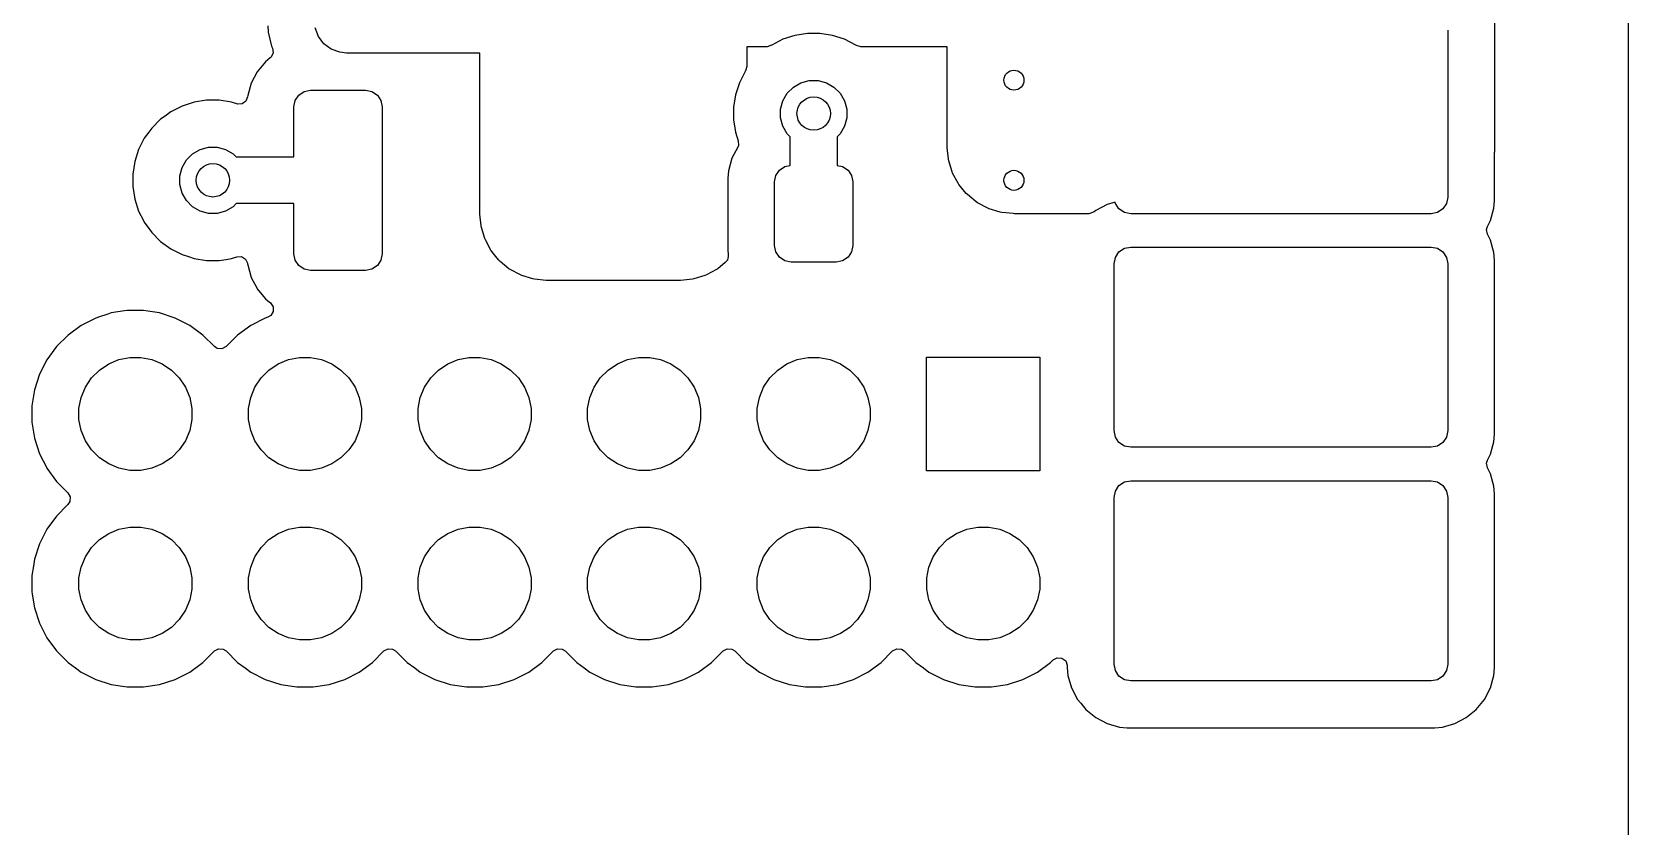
# Model space of a CAD drawing. Extents: x 4.78 to 6.52, y -4.3 to -1.89.
# Drawn here: x 5.425 to 6.366, y -3.097 to -2.629 of the extents above; entities that cross this region are included whole.
import ezdxf

# ---------------------------------------------------------------- set-up
doc = ezdxf.new("R2010")
doc.units = 0
doc.header["$MEASUREMENT"] = 0
doc.layers.add('BLACK', color=7, linetype='CONTINUOUS')

msp = doc.modelspace()

# ---------------------------------------------------------------- linework, layer by layer
at = {"layer": 'BLACK', "linetype": 'CONTINUOUS'}
for p, q in [((6.36612, -2.03942), (6.36612, -3.28553)), ((6.28762, -2.69661), (6.28762, -2.53961)), ((5.5639, -2.6255), (5.56415, -2.62908)), ((5.56415, -2.62908), (5.56415, -2.62908)), ((5.56415, -2.62908), (5.56611, -2.63745)), ((5.59378, -2.63166), (5.59191, -2.62664)), ((5.59699, -2.63595), (5.59378, -2.63166)), ((5.86768, -2.63336), (5.86106, -2.63674)), ((5.87476, -2.63107), (5.86768, -2.63336)), ((5.88211, -2.6299), (5.87476, -2.63107)), ((5.88955, -2.6299), (5.88211, -2.6299)), ((5.88211, -2.6299), (5.88211, -2.6299)), ((5.89689, -2.63107), (5.88955, -2.6299)), ((5.88955, -2.6299), (5.88955, -2.6299)), ((5.90397, -2.63336), (5.89689, -2.63107)), ((5.9106, -2.63674), (5.90397, -2.63336)), ((6.25984, -2.62795), (6.25984, -2.72638)), ((5.56525, -2.64437), (5.56248, -2.64663)), ((5.56581, -2.64383), (5.56525, -2.64437)), ((5.56699, -2.64134), (5.56581, -2.64383)), ((5.56611, -2.63745), (5.56611, -2.63745)), ((5.56611, -2.63745), (5.56663, -2.63862)), ((5.56663, -2.63862), (5.56699, -2.64134)), ((5.60127, -2.63916), (5.59699, -2.63595)), ((5.60629, -2.64103), (5.60127, -2.63916)), ((5.61029, -2.64146), (5.60629, -2.64103)), ((5.68898, -2.64146), (5.61029, -2.64146)), ((5.68898, -2.73598), (5.68898, -2.64146)), ((5.85802, -2.6378), (5.84646, -2.6378)), ((5.84646, -2.6378), (5.84646, -2.64936)), ((5.8583, -2.63779), (5.85802, -2.6378)), ((5.86089, -2.63686), (5.8583, -2.63779)), ((5.86106, -2.63674), (5.86089, -2.63686)), ((5.91077, -2.63686), (5.9106, -2.63674)), ((5.911, -2.63702), (5.91077, -2.63686)), ((5.91363, -2.6378), (5.911, -2.63702)), ((5.9252, -2.6378), (5.91363, -2.6378)), ((5.96457, -2.6378), (5.9252, -2.6378)), ((5.96457, -2.69661), (5.96457, -2.6378)), ((5.55767, -2.65253), (5.55414, -2.65928)), ((5.56248, -2.64663), (5.55767, -2.65253)), ((5.8454, -2.65239), (5.84203, -2.65902)), ((5.84552, -2.65223), (5.8454, -2.65239)), ((5.84568, -2.652), (5.84552, -2.65223)), ((5.84646, -2.64936), (5.84568, -2.652)), ((5.55414, -2.65928), (5.55205, -2.66659)), ((5.58531, -2.66414), (5.58907, -2.66339)), ((5.58907, -2.66339), (5.62156, -2.66339)), ((5.62156, -2.66339), (5.62532, -2.66414)), ((5.84203, -2.65902), (5.83973, -2.6661)), ((5.87021, -2.66518), (5.87384, -2.66155)), ((5.87384, -2.66155), (5.87829, -2.65898)), ((5.87829, -2.65898), (5.88326, -2.65765)), ((5.88326, -2.65765), (5.8884, -2.65765)), ((5.8884, -2.65765), (5.89336, -2.65898)), ((5.89336, -2.65898), (5.89781, -2.66155)), ((5.89781, -2.66155), (5.90144, -2.66518)), ((5.51335, -2.67273), (5.50672, -2.67611)), ((5.52043, -2.67044), (5.51335, -2.67273)), ((5.52778, -2.66927), (5.52043, -2.67044)), ((5.53522, -2.66927), (5.52778, -2.66927)), ((5.52778, -2.66927), (5.52778, -2.66927)), ((5.54256, -2.67044), (5.53522, -2.66927)), ((5.53522, -2.66927), (5.53522, -2.66927)), ((5.54562, -2.67143), (5.54256, -2.67044)), ((5.54601, -2.67154), (5.54562, -2.67143)), ((5.54876, -2.67139), (5.54601, -2.67154)), ((5.55099, -2.66978), (5.54876, -2.67139)), ((5.55199, -2.66722), (5.55099, -2.66978)), ((5.55205, -2.66659), (5.55199, -2.66722)), ((5.57923, -2.67323), (5.57998, -2.66946)), ((5.57923, -2.70276), (5.57923, -2.67323)), ((5.57998, -2.66946), (5.58212, -2.66627)), ((5.58212, -2.66627), (5.58531, -2.66414)), ((5.62532, -2.66414), (5.62851, -2.66627)), ((5.62851, -2.66627), (5.63065, -2.66946)), ((5.63065, -2.66946), (5.6314, -2.67323)), ((5.6314, -2.67323), (5.6314, -2.75984)), ((5.83973, -2.6661), (5.83856, -2.67345)), ((5.86631, -2.6746), (5.86764, -2.66963)), ((5.86764, -2.66963), (5.87021, -2.66518)), ((5.90144, -2.66518), (5.90401, -2.66963)), ((5.90401, -2.66963), (5.90534, -2.6746)), ((5.50071, -2.68048), (5.49545, -2.68575)), ((5.50329, -2.67861), (5.50071, -2.68048)), ((5.50071, -2.68048), (5.50071, -2.68048)), ((5.50071, -2.68048), (5.50071, -2.68048)), ((5.50672, -2.67611), (5.50329, -2.67861)), ((5.83856, -2.67345), (5.83856, -2.68089)), ((5.83856, -2.68089), (5.83973, -2.68823)), ((5.86631, -2.67973), (5.86631, -2.6746)), ((5.86764, -2.6847), (5.86631, -2.67973)), ((5.90534, -2.67973), (5.90401, -2.6847)), ((5.90534, -2.6746), (5.90534, -2.67973)), ((5.49107, -2.69176), (5.4877, -2.69839)), ((5.49364, -2.68823), (5.49107, -2.69176)), ((5.49545, -2.68575), (5.49364, -2.68823)), ((5.49545, -2.68575), (5.49545, -2.68575)), ((5.49545, -2.68575), (5.49545, -2.68575)), ((5.83973, -2.68823), (5.84135, -2.69324)), ((5.87021, -2.68915), (5.86764, -2.6847)), ((5.87205, -2.69099), (5.87021, -2.68915)), ((5.87205, -2.70778), (5.87205, -2.69099)), ((5.90144, -2.68915), (5.89961, -2.69099)), ((5.89961, -2.69099), (5.89961, -2.70778)), ((5.90401, -2.6847), (5.90144, -2.68915)), ((5.4877, -2.69839), (5.4854, -2.70547)), ((5.51588, -2.70455), (5.51951, -2.70092)), ((5.51951, -2.70092), (5.52396, -2.69835)), ((5.52396, -2.69835), (5.52893, -2.69702)), ((5.52893, -2.69702), (5.53407, -2.69702)), ((5.53407, -2.69702), (5.53903, -2.69835)), ((5.53903, -2.69835), (5.54348, -2.70092)), ((5.54348, -2.70092), (5.54532, -2.70276)), ((5.84104, -2.697), (5.83761, -2.70357)), ((5.84143, -2.69599), (5.84104, -2.697)), ((5.84135, -2.69324), (5.84143, -2.69599)), ((5.96459, -2.69709), (5.96457, -2.69661)), ((5.96528, -2.70405), (5.96459, -2.69709)), ((6.28742, -2.70045), (6.28744, -2.69998)), ((6.28742, -2.72855), (6.28742, -2.70045)), ((6.28744, -2.69998), (6.28746, -2.69981)), ((6.28746, -2.69981), (6.28756, -2.69845)), ((6.28756, -2.69845), (6.28758, -2.69797)), ((6.28758, -2.69797), (6.28762, -2.69661)), ((5.4854, -2.70547), (5.48423, -2.71282)), ((5.51198, -2.71397), (5.51331, -2.709)), ((5.51331, -2.709), (5.51588, -2.70455)), ((5.54532, -2.70276), (5.57923, -2.70276)), ((5.83552, -2.71088), (5.83512, -2.71535)), ((5.83761, -2.70357), (5.83552, -2.71088)), ((5.86345, -2.71375), (5.86558, -2.71056)), ((5.86558, -2.71056), (5.86877, -2.70843)), ((5.86877, -2.70843), (5.87205, -2.70778)), ((5.89961, -2.70778), (5.90288, -2.70843)), ((5.90288, -2.70843), (5.90607, -2.71056)), ((5.90607, -2.71056), (5.90821, -2.71375)), ((5.96546, -2.70499), (5.96528, -2.70405)), ((5.96742, -2.71146), (5.96546, -2.70499)), ((5.48423, -2.71282), (5.48423, -2.72026)), ((5.48423, -2.72026), (5.4854, -2.7276)), ((5.51198, -2.7191), (5.51198, -2.71397)), ((5.51331, -2.72407), (5.51198, -2.7191)), ((5.83512, -2.71535), (5.83512, -2.75709)), ((5.8627, -2.71752), (5.86345, -2.71375)), ((5.8627, -2.75492), (5.8627, -2.71752)), ((5.90821, -2.71375), (5.90896, -2.71752)), ((5.90896, -2.71752), (5.90896, -2.75492)), ((5.96779, -2.71234), (5.96742, -2.71146)), ((5.97098, -2.7183), (5.96779, -2.71234)), ((5.97151, -2.71909), (5.97098, -2.7183)), ((5.97579, -2.72432), (5.97151, -2.71909)), ((5.4854, -2.7276), (5.4877, -2.73468)), ((5.51588, -2.72852), (5.51331, -2.72407)), ((5.51951, -2.73215), (5.51588, -2.72852)), ((5.97647, -2.72499), (5.97579, -2.72432)), ((5.98169, -2.72928), (5.97647, -2.72499)), ((5.98249, -2.72981), (5.98169, -2.72928)), ((5.98845, -2.733), (5.98249, -2.72981)), ((6.06361, -2.72947), (6.05888, -2.73082)), ((6.06374, -2.73014), (6.06361, -2.72947)), ((6.25984, -2.72638), (6.25909, -2.73014)), ((6.28702, -2.73301), (6.28742, -2.72855)), ((5.4877, -2.73468), (5.49058, -2.74033)), ((5.52396, -2.73472), (5.51951, -2.73215)), ((5.52893, -2.73605), (5.52396, -2.73472)), ((5.53407, -2.73605), (5.52893, -2.73605)), ((5.53903, -2.73472), (5.53407, -2.73605)), ((5.54348, -2.73215), (5.53903, -2.73472)), ((5.54532, -2.73031), (5.54348, -2.73215)), ((5.57923, -2.73031), (5.54532, -2.73031)), ((5.57923, -2.75984), (5.57923, -2.73031)), ((5.689, -2.73646), (5.68898, -2.73598)), ((5.68969, -2.74342), (5.689, -2.73646)), ((5.98933, -2.73336), (5.98845, -2.733)), ((5.9958, -2.73532), (5.98933, -2.73336)), ((5.99673, -2.73551), (5.9958, -2.73532)), ((6.0037, -2.7362), (5.99673, -2.73551)), ((6.00418, -2.73622), (6.0037, -2.7362)), ((6.04809, -2.73622), (6.00418, -2.73622)), ((6.04864, -2.73619), (6.04809, -2.73622)), ((6.05118, -2.73512), (6.04864, -2.73619)), ((6.05214, -2.73434), (6.05118, -2.73512)), ((6.05888, -2.73082), (6.05214, -2.73434)), ((6.06587, -2.73334), (6.06374, -2.73014)), ((6.06907, -2.73547), (6.06587, -2.73334)), ((6.07283, -2.73622), (6.06907, -2.73547)), ((6.25, -2.73622), (6.07283, -2.73622)), ((6.25377, -2.73547), (6.25, -2.73622)), ((6.25696, -2.73334), (6.25377, -2.73547)), ((6.25909, -2.73014), (6.25696, -2.73334)), ((6.28493, -2.74033), (6.28702, -2.73301)), ((5.49058, -2.74033), (5.49107, -2.74131)), ((5.49107, -2.74131), (5.49545, -2.74733)), ((5.49545, -2.74733), (5.50071, -2.75259)), ((5.68987, -2.74436), (5.68969, -2.74342)), ((5.69183, -2.75083), (5.68987, -2.74436)), ((6.28258, -2.74563), (6.28312, -2.7438)), ((6.28312, -2.74832), (6.28258, -2.74563)), ((6.28312, -2.7438), (6.28493, -2.74033)), ((6.28493, -2.7518), (6.28312, -2.74832)), ((5.50071, -2.75259), (5.50672, -2.75696)), ((5.50672, -2.75696), (5.50986, -2.75855)), ((5.6922, -2.75171), (5.69183, -2.75083)), ((5.69538, -2.75767), (5.6922, -2.75171)), ((5.69592, -2.75846), (5.69538, -2.75767)), ((5.83512, -2.75709), (5.83545, -2.76087)), ((5.86345, -2.75869), (5.8627, -2.75492)), ((5.90896, -2.75492), (5.90821, -2.75869)), ((6.06587, -2.75879), (6.06907, -2.75665)), ((6.06907, -2.75665), (6.07283, -2.75591)), ((6.07283, -2.75591), (6.25, -2.75591)), ((6.25, -2.75591), (6.25377, -2.75665)), ((6.25377, -2.75665), (6.25696, -2.75879)), ((6.28702, -2.75911), (6.28493, -2.7518)), ((5.50986, -2.75855), (5.51335, -2.76034)), ((5.51335, -2.76034), (5.51335, -2.76034)), ((5.51335, -2.76034), (5.51335, -2.76034)), ((5.51335, -2.76034), (5.51711, -2.76156)), ((5.51711, -2.76156), (5.52043, -2.76264)), ((5.52043, -2.76264), (5.52778, -2.7638)), ((5.52778, -2.7638), (5.52778, -2.7638)), ((5.52778, -2.7638), (5.53522, -2.7638)), ((5.53522, -2.7638), (5.5393, -2.76315)), ((5.5393, -2.76315), (5.54256, -2.76264)), ((5.54256, -2.76264), (5.54562, -2.76164)), ((5.54256, -2.76264), (5.54256, -2.76264)), ((5.54256, -2.76264), (5.54256, -2.76264)), ((5.54562, -2.76164), (5.54837, -2.76156)), ((5.54837, -2.76156), (5.55073, -2.76298)), ((5.55073, -2.76298), (5.55194, -2.76545)), ((5.55194, -2.76545), (5.55199, -2.76585)), ((5.55199, -2.76585), (5.55205, -2.76648)), ((5.55205, -2.76648), (5.55414, -2.7738)), ((5.57998, -2.76361), (5.57923, -2.75984)), ((5.58212, -2.7668), (5.57998, -2.76361)), ((5.58531, -2.76894), (5.58212, -2.7668)), ((5.62851, -2.7668), (5.62532, -2.76894)), ((5.63065, -2.76361), (5.62851, -2.7668)), ((5.6314, -2.75984), (5.63065, -2.76361)), ((5.69835, -2.76143), (5.69592, -2.75846)), ((5.7002, -2.76369), (5.69835, -2.76143)), ((5.70088, -2.76436), (5.7002, -2.76369)), ((5.7061, -2.76865), (5.70088, -2.76436)), ((5.83369, -2.76507), (5.82933, -2.76865)), ((5.83463, -2.76405), (5.83369, -2.76507)), ((5.83469, -2.76384), (5.83463, -2.76405)), ((5.83492, -2.76357), (5.83469, -2.76384)), ((5.83513, -2.76248), (5.83492, -2.76357)), ((5.83547, -2.76143), (5.83513, -2.76248)), ((5.83545, -2.76087), (5.8354, -2.76115)), ((5.8354, -2.76115), (5.83547, -2.76143)), ((5.86558, -2.76188), (5.86345, -2.75869)), ((5.86877, -2.76401), (5.86558, -2.76188)), ((5.87254, -2.76476), (5.86877, -2.76401)), ((5.89911, -2.76476), (5.87254, -2.76476)), ((5.90288, -2.76401), (5.89911, -2.76476)), ((5.90607, -2.76188), (5.90288, -2.76401)), ((5.90821, -2.75869), (5.90607, -2.76188)), ((6.06299, -2.76575), (6.06374, -2.76198)), ((6.06299, -2.86417), (6.06299, -2.76575)), ((6.06374, -2.76198), (6.06587, -2.75879)), ((6.25696, -2.75879), (6.25909, -2.76198)), ((6.25909, -2.76198), (6.25984, -2.76575)), ((6.25984, -2.76575), (6.25984, -2.86417)), ((6.28742, -2.76358), (6.28702, -2.75911)), ((6.28742, -2.86634), (6.28742, -2.76358)), ((5.55414, -2.7738), (5.55737, -2.77996)), ((5.58907, -2.76969), (5.58531, -2.76894)), ((5.62156, -2.76969), (5.58907, -2.76969)), ((5.62532, -2.76894), (5.62156, -2.76969)), ((5.7069, -2.76918), (5.7061, -2.76865)), ((5.71286, -2.77237), (5.7069, -2.76918)), ((5.71374, -2.77273), (5.71286, -2.77237)), ((5.72021, -2.77469), (5.71374, -2.77273)), ((5.72114, -2.77488), (5.72021, -2.77469)), ((5.72811, -2.77557), (5.72114, -2.77488)), ((5.72859, -2.77559), (5.72811, -2.77557)), ((5.80685, -2.77559), (5.72859, -2.77559)), ((5.80733, -2.77557), (5.80685, -2.77559)), ((5.81429, -2.77488), (5.80733, -2.77557)), ((5.81523, -2.77469), (5.81429, -2.77488)), ((5.82169, -2.77273), (5.81523, -2.77469)), ((5.82258, -2.77237), (5.82169, -2.77273)), ((5.82854, -2.76918), (5.82258, -2.77237)), ((5.82933, -2.76865), (5.82854, -2.76918)), ((5.55737, -2.77996), (5.55767, -2.78054)), ((5.55767, -2.78054), (5.55937, -2.78263)), ((5.55937, -2.78263), (5.56248, -2.78644)), ((5.46964, -2.79541), (5.46407, -2.79722)), ((5.47153, -2.79479), (5.46964, -2.79541)), ((5.47943, -2.79354), (5.47153, -2.79479)), ((5.48102, -2.79329), (5.47943, -2.79354)), ((5.49063, -2.79329), (5.48102, -2.79329)), ((5.49309, -2.79368), (5.49063, -2.79329)), ((5.50012, -2.79479), (5.49309, -2.79368)), ((5.50926, -2.79776), (5.50012, -2.79479)), ((5.50012, -2.79479), (5.50012, -2.79479)), ((5.50012, -2.79479), (5.50012, -2.79479)), ((5.56248, -2.78644), (5.564, -2.78768)), ((5.564, -2.78768), (5.56544, -2.78886)), ((5.56544, -2.78886), (5.567, -2.79112)), ((5.56708, -2.79387), (5.56566, -2.79623)), ((5.567, -2.79112), (5.56708, -2.79387)), ((5.45383, -2.80212), (5.44606, -2.80777)), ((5.46239, -2.79776), (5.45383, -2.80212)), ((5.46407, -2.79722), (5.46239, -2.79776)), ((5.51782, -2.80212), (5.50926, -2.79776)), ((5.52559, -2.80777), (5.51782, -2.80212)), ((5.51782, -2.80212), (5.51782, -2.80212)), ((5.51782, -2.80212), (5.51782, -2.80212)), ((5.55383, -2.80212), (5.54606, -2.80777)), ((5.56239, -2.79776), (5.55383, -2.80212)), ((5.56386, -2.79728), (5.56239, -2.79776)), ((5.56566, -2.79623), (5.56386, -2.79728)), ((5.43927, -2.81456), (5.43362, -2.82234)), ((5.44606, -2.80777), (5.43927, -2.81456)), ((5.43927, -2.81456), (5.43927, -2.81456)), ((5.44606, -2.80777), (5.44606, -2.80777)), ((5.53237, -2.81455), (5.52559, -2.80777)), ((5.52559, -2.80777), (5.52559, -2.80777)), ((5.53412, -2.81567), (5.53237, -2.81455)), ((5.53928, -2.81455), (5.53686, -2.81587)), ((5.54606, -2.80777), (5.53928, -2.81455)), ((5.54606, -2.80777), (5.54606, -2.80777)), ((5.43362, -2.82234), (5.42926, -2.8309)), ((5.47005, -2.82482), (5.47611, -2.82231)), ((5.47611, -2.82231), (5.48255, -2.82103)), ((5.48255, -2.82103), (5.48911, -2.82103)), ((5.48911, -2.82103), (5.49554, -2.82231)), ((5.49554, -2.82231), (5.5016, -2.82482)), ((5.53686, -2.81587), (5.53412, -2.81567)), ((5.57005, -2.82482), (5.57611, -2.82231)), ((5.57611, -2.82231), (5.58255, -2.82103)), ((5.58255, -2.82103), (5.58911, -2.82103)), ((5.58911, -2.82103), (5.59554, -2.82231)), ((5.59554, -2.82231), (5.6016, -2.82482)), ((5.67005, -2.82482), (5.67611, -2.82231)), ((5.67611, -2.82231), (5.68255, -2.82103)), ((5.68255, -2.82103), (5.68911, -2.82103)), ((5.68911, -2.82103), (5.69554, -2.82231)), ((5.69554, -2.82231), (5.7016, -2.82482)), ((5.77005, -2.82482), (5.77611, -2.82231)), ((5.77611, -2.82231), (5.78255, -2.82103)), ((5.78255, -2.82103), (5.78911, -2.82103)), ((5.78911, -2.82103), (5.79554, -2.82231)), ((5.79554, -2.82231), (5.8016, -2.82482)), ((5.87005, -2.82482), (5.87611, -2.82231)), ((5.87611, -2.82231), (5.88255, -2.82103)), ((5.88255, -2.82103), (5.88911, -2.82103)), ((5.88911, -2.82103), (5.89554, -2.82231)), ((5.89554, -2.82231), (5.9016, -2.82482)), ((5.95236, -2.8878), (5.95236, -2.82087)), ((5.95236, -2.82087), (6.01929, -2.82087)), ((6.01929, -2.82087), (6.01929, -2.8878)), ((5.42926, -2.8309), (5.42629, -2.84004)), ((5.45631, -2.83856), (5.45996, -2.8331)), ((5.45996, -2.8331), (5.4646, -2.82846)), ((5.4646, -2.82846), (5.47005, -2.82482)), ((5.5016, -2.82482), (5.50706, -2.82846)), ((5.50706, -2.82846), (5.5117, -2.8331)), ((5.5117, -2.8331), (5.51534, -2.83856)), ((5.55631, -2.83856), (5.55996, -2.8331)), ((5.55996, -2.8331), (5.5646, -2.82846)), ((5.5646, -2.82846), (5.57005, -2.82482)), ((5.6016, -2.82482), (5.60706, -2.82846)), ((5.60706, -2.82846), (5.6117, -2.8331)), ((5.6117, -2.8331), (5.61534, -2.83856)), ((5.65631, -2.83856), (5.65996, -2.8331)), ((5.65996, -2.8331), (5.6646, -2.82846)), ((5.6646, -2.82846), (5.67005, -2.82482)), ((5.7016, -2.82482), (5.70706, -2.82846)), ((5.70706, -2.82846), (5.7117, -2.8331)), ((5.7117, -2.8331), (5.71534, -2.83856)), ((5.75631, -2.83856), (5.75996, -2.8331)), ((5.75996, -2.8331), (5.7646, -2.82846)), ((5.7646, -2.82846), (5.77005, -2.82482)), ((5.8016, -2.82482), (5.80706, -2.82846)), ((5.80706, -2.82846), (5.8117, -2.8331)), ((5.8117, -2.8331), (5.81534, -2.83856)), ((5.85631, -2.83856), (5.85996, -2.8331)), ((5.85996, -2.8331), (5.8646, -2.82846)), ((5.8646, -2.82846), (5.87005, -2.82482)), ((5.9016, -2.82482), (5.90706, -2.82846)), ((5.90706, -2.82846), (5.9117, -2.8331)), ((5.9117, -2.8331), (5.91534, -2.83856)), ((5.42608, -2.84134), (5.42478, -2.84953)), ((5.42629, -2.84004), (5.42608, -2.84134)), ((5.4538, -2.84462), (5.45631, -2.83856)), ((5.51534, -2.83856), (5.51785, -2.84462)), ((5.5538, -2.84462), (5.55631, -2.83856)), ((5.61534, -2.83856), (5.61785, -2.84462)), ((5.6538, -2.84462), (5.65631, -2.83856)), ((5.71534, -2.83856), (5.71785, -2.84462)), ((5.7538, -2.84462), (5.75631, -2.83856)), ((5.81534, -2.83856), (5.81785, -2.84462)), ((5.8538, -2.84462), (5.85631, -2.83856)), ((5.91534, -2.83856), (5.91785, -2.84462)), ((5.42478, -2.84953), (5.42478, -2.85913)), ((5.45252, -2.85105), (5.4538, -2.84462)), ((5.45252, -2.85761), (5.45252, -2.85105)), ((5.51785, -2.84462), (5.51913, -2.85105)), ((5.51913, -2.85105), (5.51913, -2.85761)), ((5.55252, -2.85105), (5.5538, -2.84462)), ((5.55252, -2.85761), (5.55252, -2.85105)), ((5.61785, -2.84462), (5.61913, -2.85105)), ((5.61913, -2.85105), (5.61913, -2.85761)), ((5.65252, -2.85105), (5.6538, -2.84462)), ((5.65252, -2.85761), (5.65252, -2.85105)), ((5.71785, -2.84462), (5.71913, -2.85105)), ((5.71913, -2.85105), (5.71913, -2.85761)), ((5.75252, -2.85105), (5.7538, -2.84462)), ((5.75252, -2.85761), (5.75252, -2.85105)), ((5.81785, -2.84462), (5.81913, -2.85105)), ((5.81913, -2.85105), (5.81913, -2.85761)), ((5.85252, -2.85105), (5.8538, -2.84462)), ((5.85252, -2.85761), (5.85252, -2.85105)), ((5.91785, -2.84462), (5.91913, -2.85105)), ((5.91913, -2.85105), (5.91913, -2.85761)), ((5.42478, -2.85913), (5.42629, -2.86863)), ((5.4538, -2.86404), (5.45252, -2.85761)), ((5.51913, -2.85761), (5.51785, -2.86404)), ((5.5538, -2.86404), (5.55252, -2.85761)), ((5.61913, -2.85761), (5.61785, -2.86404)), ((5.6538, -2.86404), (5.65252, -2.85761)), ((5.71913, -2.85761), (5.71785, -2.86404)), ((5.7538, -2.86404), (5.75252, -2.85761)), ((5.81913, -2.85761), (5.81785, -2.86404)), ((5.8538, -2.86404), (5.85252, -2.85761)), ((5.91913, -2.85761), (5.91785, -2.86404)), ((5.42629, -2.86863), (5.42926, -2.87776)), ((5.45631, -2.87011), (5.4538, -2.86404)), ((5.45996, -2.87556), (5.45631, -2.87011)), ((5.51534, -2.87011), (5.5117, -2.87556)), ((5.51785, -2.86404), (5.51534, -2.87011)), ((5.55631, -2.87011), (5.5538, -2.86404)), ((5.55996, -2.87556), (5.55631, -2.87011)), ((5.61534, -2.87011), (5.6117, -2.87556)), ((5.61785, -2.86404), (5.61534, -2.87011)), ((5.65631, -2.87011), (5.6538, -2.86404)), ((5.65996, -2.87556), (5.65631, -2.87011)), ((5.71534, -2.87011), (5.7117, -2.87556)), ((5.71785, -2.86404), (5.71534, -2.87011)), ((5.75631, -2.87011), (5.7538, -2.86404)), ((5.75996, -2.87556), (5.75631, -2.87011)), ((5.81534, -2.87011), (5.8117, -2.87556)), ((5.81785, -2.86404), (5.81534, -2.87011)), ((5.85631, -2.87011), (5.8538, -2.86404)), ((5.85996, -2.87556), (5.85631, -2.87011)), ((5.91534, -2.87011), (5.9117, -2.87556)), ((5.91785, -2.86404), (5.91534, -2.87011)), ((6.06374, -2.86794), (6.06299, -2.86417)), ((6.06587, -2.87113), (6.06374, -2.86794)), ((6.25909, -2.86794), (6.25696, -2.87113)), ((6.25984, -2.86417), (6.25909, -2.86794)), ((6.28493, -2.87813), (6.28702, -2.87081)), ((6.28702, -2.87081), (6.28742, -2.86634)), ((5.42926, -2.87776), (5.43351, -2.88612)), ((5.4646, -2.8802), (5.45996, -2.87556)), ((5.47005, -2.88384), (5.4646, -2.8802)), ((5.50706, -2.8802), (5.5016, -2.88384)), ((5.5117, -2.87556), (5.50706, -2.8802)), ((5.5646, -2.8802), (5.55996, -2.87556)), ((5.57005, -2.88384), (5.5646, -2.8802)), ((5.60706, -2.8802), (5.6016, -2.88384)), ((5.6117, -2.87556), (5.60706, -2.8802)), ((5.6646, -2.8802), (5.65996, -2.87556)), ((5.67005, -2.88384), (5.6646, -2.8802)), ((5.70706, -2.8802), (5.7016, -2.88384)), ((5.7117, -2.87556), (5.70706, -2.8802)), ((5.7646, -2.8802), (5.75996, -2.87556)), ((5.77005, -2.88384), (5.7646, -2.8802)), ((5.80706, -2.8802), (5.8016, -2.88384)), ((5.8117, -2.87556), (5.80706, -2.8802)), ((5.8646, -2.8802), (5.85996, -2.87556)), ((5.87005, -2.88384), (5.8646, -2.8802)), ((5.90706, -2.8802), (5.9016, -2.88384)), ((5.9117, -2.87556), (5.90706, -2.8802)), ((6.06907, -2.87327), (6.06587, -2.87113)), ((6.07283, -2.87402), (6.06907, -2.87327)), ((6.25, -2.87402), (6.07283, -2.87402)), ((6.25377, -2.87327), (6.25, -2.87402)), ((6.25696, -2.87113), (6.25377, -2.87327)), ((6.28312, -2.8816), (6.28493, -2.87813)), ((5.43351, -2.88612), (5.43362, -2.88632)), ((5.43362, -2.88632), (5.43927, -2.8941)), ((5.47611, -2.88635), (5.47005, -2.88384)), ((5.48255, -2.88763), (5.47611, -2.88635)), ((5.48911, -2.88763), (5.48255, -2.88763)), ((5.49554, -2.88635), (5.48911, -2.88763)), ((5.5016, -2.88384), (5.49554, -2.88635)), ((5.57611, -2.88635), (5.57005, -2.88384)), ((5.58255, -2.88763), (5.57611, -2.88635)), ((5.58911, -2.88763), (5.58255, -2.88763)), ((5.59554, -2.88635), (5.58911, -2.88763)), ((5.6016, -2.88384), (5.59554, -2.88635)), ((5.67611, -2.88635), (5.67005, -2.88384)), ((5.68255, -2.88763), (5.67611, -2.88635)), ((5.68911, -2.88763), (5.68255, -2.88763)), ((5.69554, -2.88635), (5.68911, -2.88763)), ((5.7016, -2.88384), (5.69554, -2.88635)), ((5.77611, -2.88635), (5.77005, -2.88384)), ((5.78255, -2.88763), (5.77611, -2.88635)), ((5.78911, -2.88763), (5.78255, -2.88763)), ((5.79554, -2.88635), (5.78911, -2.88763)), ((5.8016, -2.88384), (5.79554, -2.88635)), ((5.87611, -2.88635), (5.87005, -2.88384)), ((5.88255, -2.88763), (5.87611, -2.88635)), ((5.88911, -2.88763), (5.88255, -2.88763)), ((5.89554, -2.88635), (5.88911, -2.88763)), ((5.9016, -2.88384), (5.89554, -2.88635)), ((6.01929, -2.8878), (5.95236, -2.8878)), ((6.28258, -2.88342), (6.28312, -2.8816)), ((6.28312, -2.88612), (6.28258, -2.88342)), ((6.28493, -2.88959), (6.28312, -2.88612)), ((6.28702, -2.89691), (6.28493, -2.88959)), ((5.43927, -2.8941), (5.43927, -2.8941)), ((5.43927, -2.8941), (5.44605, -2.90088)), ((6.06374, -2.89978), (6.06587, -2.89658)), ((6.06587, -2.89658), (6.06907, -2.89445)), ((6.06907, -2.89445), (6.07283, -2.8937)), ((6.07283, -2.8937), (6.25, -2.8937)), ((6.25, -2.8937), (6.25377, -2.89445)), ((6.25377, -2.89445), (6.25696, -2.89658)), ((6.25696, -2.89658), (6.25909, -2.89978)), ((6.28742, -2.90137), (6.28702, -2.89691)), ((5.44605, -2.90778), (5.43927, -2.91456)), ((5.44605, -2.90088), (5.44736, -2.90329)), ((5.44717, -2.90604), (5.44605, -2.90778)), ((5.44736, -2.90329), (5.44717, -2.90604)), ((6.06299, -2.90354), (6.06374, -2.89978)), ((6.06299, -3.00197), (6.06299, -2.90354)), ((6.25909, -2.89978), (6.25984, -2.90354)), ((6.25984, -2.90354), (6.25984, -3.00197)), ((6.28742, -3.00414), (6.28742, -2.90137)), ((5.43927, -2.91456), (5.43362, -2.92234)), ((5.43927, -2.91456), (5.43927, -2.91456)), ((5.43362, -2.92234), (5.42926, -2.9309)), ((5.4646, -2.92846), (5.47005, -2.92482)), ((5.47005, -2.92482), (5.47611, -2.92231)), ((5.47611, -2.92231), (5.48255, -2.92103)), ((5.48255, -2.92103), (5.48911, -2.92103)), ((5.48911, -2.92103), (5.49554, -2.92231)), ((5.49554, -2.92231), (5.5016, -2.92482)), ((5.5016, -2.92482), (5.50706, -2.92846)), ((5.5646, -2.92846), (5.57005, -2.92482)), ((5.57005, -2.92482), (5.57611, -2.92231)), ((5.57611, -2.92231), (5.58255, -2.92103)), ((5.58255, -2.92103), (5.58911, -2.92103)), ((5.58911, -2.92103), (5.59554, -2.92231)), ((5.59554, -2.92231), (5.6016, -2.92482)), ((5.6016, -2.92482), (5.60706, -2.92846)), ((5.6646, -2.92846), (5.67005, -2.92482)), ((5.67005, -2.92482), (5.67611, -2.92231)), ((5.67611, -2.92231), (5.68255, -2.92103)), ((5.68255, -2.92103), (5.68911, -2.92103)), ((5.68911, -2.92103), (5.69554, -2.92231)), ((5.69554, -2.92231), (5.7016, -2.92482)), ((5.7016, -2.92482), (5.70706, -2.92846)), ((5.7646, -2.92846), (5.77005, -2.92482)), ((5.77005, -2.92482), (5.77611, -2.92231)), ((5.77611, -2.92231), (5.78255, -2.92103)), ((5.78255, -2.92103), (5.78911, -2.92103)), ((5.78911, -2.92103), (5.79554, -2.92231)), ((5.79554, -2.92231), (5.8016, -2.92482)), ((5.8016, -2.92482), (5.80706, -2.92846)), ((5.8646, -2.92846), (5.87005, -2.92482)), ((5.87005, -2.92482), (5.87611, -2.92231)), ((5.87611, -2.92231), (5.88255, -2.92103)), ((5.88255, -2.92103), (5.88911, -2.92103)), ((5.88911, -2.92103), (5.89554, -2.92231)), ((5.89554, -2.92231), (5.9016, -2.92482)), ((5.9016, -2.92482), (5.90706, -2.92846)), ((5.9646, -2.92846), (5.97005, -2.92482)), ((5.97005, -2.92482), (5.97611, -2.92231)), ((5.97611, -2.92231), (5.98255, -2.92103)), ((5.98255, -2.92103), (5.98911, -2.92103)), ((5.98911, -2.92103), (5.99554, -2.92231)), ((5.99554, -2.92231), (6.0016, -2.92482)), ((6.0016, -2.92482), (6.00706, -2.92846)), ((5.42926, -2.9309), (5.42629, -2.94004)), ((5.45631, -2.93856), (5.45996, -2.9331)), ((5.45996, -2.9331), (5.4646, -2.92846)), ((5.50706, -2.92846), (5.5117, -2.9331)), ((5.5117, -2.9331), (5.51534, -2.93856)), ((5.55631, -2.93856), (5.55996, -2.9331)), ((5.55996, -2.9331), (5.5646, -2.92846)), ((5.60706, -2.92846), (5.6117, -2.9331)), ((5.6117, -2.9331), (5.61534, -2.93856)), ((5.65631, -2.93856), (5.65996, -2.9331)), ((5.65996, -2.9331), (5.6646, -2.92846)), ((5.70706, -2.92846), (5.7117, -2.9331)), ((5.7117, -2.9331), (5.71534, -2.93856)), ((5.75631, -2.93856), (5.75996, -2.9331)), ((5.75996, -2.9331), (5.7646, -2.92846)), ((5.80706, -2.92846), (5.8117, -2.9331)), ((5.8117, -2.9331), (5.81534, -2.93856)), ((5.85631, -2.93856), (5.85996, -2.9331)), ((5.85996, -2.9331), (5.8646, -2.92846)), ((5.90706, -2.92846), (5.9117, -2.9331)), ((5.9117, -2.9331), (5.91534, -2.93856)), ((5.95631, -2.93856), (5.95996, -2.9331)), ((5.95996, -2.9331), (5.9646, -2.92846)), ((6.00706, -2.92846), (6.0117, -2.9331)), ((6.0117, -2.9331), (6.01534, -2.93856)), ((5.42565, -2.94406), (5.42478, -2.94953)), ((5.42629, -2.94004), (5.42565, -2.94406)), ((5.45252, -2.95105), (5.4538, -2.94462)), ((5.4538, -2.94462), (5.45631, -2.93856)), ((5.51534, -2.93856), (5.51785, -2.94462)), ((5.51785, -2.94462), (5.51913, -2.95105)), ((5.55252, -2.95105), (5.5538, -2.94462)), ((5.5538, -2.94462), (5.55631, -2.93856)), ((5.61534, -2.93856), (5.61785, -2.94462)), ((5.61785, -2.94462), (5.61913, -2.95105)), ((5.65252, -2.95105), (5.6538, -2.94462)), ((5.6538, -2.94462), (5.65631, -2.93856)), ((5.71534, -2.93856), (5.71785, -2.94462)), ((5.71785, -2.94462), (5.71913, -2.95105)), ((5.75252, -2.95105), (5.7538, -2.94462)), ((5.7538, -2.94462), (5.75631, -2.93856)), ((5.81534, -2.93856), (5.81785, -2.94462)), ((5.81785, -2.94462), (5.81913, -2.95105)), ((5.85252, -2.95105), (5.8538, -2.94462)), ((5.8538, -2.94462), (5.85631, -2.93856)), ((5.91534, -2.93856), (5.91785, -2.94462)), ((5.91785, -2.94462), (5.91913, -2.95105)), ((5.95252, -2.95105), (5.9538, -2.94462)), ((5.9538, -2.94462), (5.95631, -2.93856)), ((6.01534, -2.93856), (6.01785, -2.94462)), ((6.01785, -2.94462), (6.01913, -2.95105)), ((5.42478, -2.94953), (5.42478, -2.95913)), ((5.45252, -2.95761), (5.45252, -2.95105)), ((5.51913, -2.95105), (5.51913, -2.95761)), ((5.55252, -2.95761), (5.55252, -2.95105)), ((5.61913, -2.95105), (5.61913, -2.95761)), ((5.65252, -2.95761), (5.65252, -2.95105)), ((5.71913, -2.95105), (5.71913, -2.95761)), ((5.75252, -2.95761), (5.75252, -2.95105)), ((5.81913, -2.95105), (5.81913, -2.95761)), ((5.85252, -2.95761), (5.85252, -2.95105)), ((5.91913, -2.95105), (5.91913, -2.95761)), ((5.95252, -2.95761), (5.95252, -2.95105)), ((6.01913, -2.95105), (6.01913, -2.95761)), ((5.42478, -2.95913), (5.42502, -2.96065)), ((5.42502, -2.96065), (5.42629, -2.96862)), ((5.4538, -2.96404), (5.45252, -2.95761)), ((5.45631, -2.97011), (5.4538, -2.96404)), ((5.51785, -2.96404), (5.51534, -2.97011)), ((5.51913, -2.95761), (5.51785, -2.96404)), ((5.5538, -2.96404), (5.55252, -2.95761)), ((5.55631, -2.97011), (5.5538, -2.96404)), ((5.61785, -2.96404), (5.61534, -2.97011)), ((5.61913, -2.95761), (5.61785, -2.96404)), ((5.6538, -2.96404), (5.65252, -2.95761)), ((5.65631, -2.97011), (5.6538, -2.96404)), ((5.71785, -2.96404), (5.71534, -2.97011)), ((5.71913, -2.95761), (5.71785, -2.96404)), ((5.7538, -2.96404), (5.75252, -2.95761)), ((5.75631, -2.97011), (5.7538, -2.96404)), ((5.81785, -2.96404), (5.81534, -2.97011)), ((5.81913, -2.95761), (5.81785, -2.96404)), ((5.8538, -2.96404), (5.85252, -2.95761)), ((5.85631, -2.97011), (5.8538, -2.96404)), ((5.91785, -2.96404), (5.91534, -2.97011)), ((5.91913, -2.95761), (5.91785, -2.96404)), ((5.9538, -2.96404), (5.95252, -2.95761)), ((5.95631, -2.97011), (5.9538, -2.96404)), ((6.01785, -2.96404), (6.01534, -2.97011)), ((6.01913, -2.95761), (6.01785, -2.96404)), ((5.42629, -2.96862), (5.42926, -2.97776)), ((5.45996, -2.97556), (5.45631, -2.97011)), ((5.51534, -2.97011), (5.5117, -2.97556)), ((5.55996, -2.97556), (5.55631, -2.97011)), ((5.61534, -2.97011), (5.6117, -2.97556)), ((5.65996, -2.97556), (5.65631, -2.97011)), ((5.71534, -2.97011), (5.7117, -2.97556)), ((5.75996, -2.97556), (5.75631, -2.97011)), ((5.81534, -2.97011), (5.8117, -2.97556)), ((5.85996, -2.97556), (5.85631, -2.97011)), ((5.91534, -2.97011), (5.9117, -2.97556)), ((5.95996, -2.97556), (5.95631, -2.97011)), ((6.01534, -2.97011), (6.0117, -2.97556)), ((5.42926, -2.97776), (5.43362, -2.98632)), ((5.4646, -2.9802), (5.45996, -2.97556)), ((5.47005, -2.98384), (5.4646, -2.9802)), ((5.47611, -2.98635), (5.47005, -2.98384)), ((5.5016, -2.98384), (5.49554, -2.98635)), ((5.50706, -2.9802), (5.5016, -2.98384)), ((5.5117, -2.97556), (5.50706, -2.9802)), ((5.5646, -2.9802), (5.55996, -2.97556)), ((5.57005, -2.98384), (5.5646, -2.9802)), ((5.57611, -2.98635), (5.57005, -2.98384)), ((5.6016, -2.98384), (5.59554, -2.98635)), ((5.60706, -2.9802), (5.6016, -2.98384)), ((5.6117, -2.97556), (5.60706, -2.9802)), ((5.6646, -2.9802), (5.65996, -2.97556)), ((5.67005, -2.98384), (5.6646, -2.9802)), ((5.67611, -2.98635), (5.67005, -2.98384)), ((5.7016, -2.98384), (5.69554, -2.98635)), ((5.70706, -2.9802), (5.7016, -2.98384)), ((5.7117, -2.97556), (5.70706, -2.9802)), ((5.7646, -2.9802), (5.75996, -2.97556)), ((5.77005, -2.98384), (5.7646, -2.9802)), ((5.77611, -2.98635), (5.77005, -2.98384)), ((5.8016, -2.98384), (5.79554, -2.98635)), ((5.80706, -2.9802), (5.8016, -2.98384)), ((5.8117, -2.97556), (5.80706, -2.9802)), ((5.8646, -2.9802), (5.85996, -2.97556)), ((5.87005, -2.98384), (5.8646, -2.9802)), ((5.87611, -2.98635), (5.87005, -2.98384)), ((5.9016, -2.98384), (5.89554, -2.98635)), ((5.90706, -2.9802), (5.9016, -2.98384)), ((5.9117, -2.97556), (5.90706, -2.9802)), ((5.9646, -2.9802), (5.95996, -2.97556)), ((5.97005, -2.98384), (5.9646, -2.9802)), ((5.97611, -2.98635), (5.97005, -2.98384)), ((6.0016, -2.98384), (5.99554, -2.98635)), ((6.00706, -2.9802), (6.0016, -2.98384)), ((6.0117, -2.97556), (6.00706, -2.9802)), ((5.43362, -2.98632), (5.43927, -2.9941)), ((5.48255, -2.98763), (5.47611, -2.98635)), ((5.48911, -2.98763), (5.48255, -2.98763)), ((5.49554, -2.98635), (5.48911, -2.98763)), ((5.53237, -2.99411), (5.53479, -2.99279)), ((5.53479, -2.99279), (5.53753, -2.99299)), ((5.53753, -2.99299), (5.53928, -2.99411)), ((5.58255, -2.98763), (5.57611, -2.98635)), ((5.58911, -2.98763), (5.58255, -2.98763)), ((5.59554, -2.98635), (5.58911, -2.98763)), ((5.63237, -2.99411), (5.63479, -2.99279)), ((5.63479, -2.99279), (5.63753, -2.99299)), ((5.63753, -2.99299), (5.63928, -2.99411)), ((5.68255, -2.98763), (5.67611, -2.98635)), ((5.68911, -2.98763), (5.68255, -2.98763)), ((5.69554, -2.98635), (5.68911, -2.98763)), ((5.73237, -2.99411), (5.73479, -2.99279)), ((5.73479, -2.99279), (5.73753, -2.99299)), ((5.73753, -2.99299), (5.73928, -2.99411)), ((5.78255, -2.98763), (5.77611, -2.98635)), ((5.78911, -2.98763), (5.78255, -2.98763)), ((5.79554, -2.98635), (5.78911, -2.98763)), ((5.83237, -2.99411), (5.83479, -2.99279)), ((5.83479, -2.99279), (5.83753, -2.99299)), ((5.83753, -2.99299), (5.83928, -2.99411)), ((5.88255, -2.98763), (5.87611, -2.98635)), ((5.88911, -2.98763), (5.88255, -2.98763)), ((5.89554, -2.98635), (5.88911, -2.98763)), ((5.93237, -2.99411), (5.93479, -2.99279)), ((5.93479, -2.99279), (5.93753, -2.99299)), ((5.93753, -2.99299), (5.93928, -2.99411)), ((5.98255, -2.98763), (5.97611, -2.98635)), ((5.98911, -2.98763), (5.98255, -2.98763)), ((5.99554, -2.98635), (5.98911, -2.98763)), ((5.43927, -2.9941), (5.43927, -2.9941)), ((5.43927, -2.9941), (5.44606, -3.00089)), ((5.44606, -3.00089), (5.44606, -3.00089)), ((5.44606, -3.00089), (5.45053, -3.00414)), ((5.51782, -3.00654), (5.52559, -3.00089)), ((5.52559, -3.00089), (5.53237, -2.99411)), ((5.53928, -2.99411), (5.54606, -3.00089)), ((5.54606, -3.00089), (5.54606, -3.00089)), ((5.54606, -3.00089), (5.55053, -3.00414)), ((5.61782, -3.00654), (5.62559, -3.00089)), ((5.62559, -3.00089), (5.63237, -2.99411)), ((5.63928, -2.99411), (5.64606, -3.00089)), ((5.64606, -3.00089), (5.64606, -3.00089)), ((5.64606, -3.00089), (5.65053, -3.00414)), ((5.71782, -3.00654), (5.72559, -3.00089)), ((5.72559, -3.00089), (5.73237, -2.99411)), ((5.73928, -2.99411), (5.74606, -3.00089)), ((5.74606, -3.00089), (5.74606, -3.00089)), ((5.74606, -3.00089), (5.75053, -3.00414)), ((5.81782, -3.00654), (5.82559, -3.00089)), ((5.82559, -3.00089), (5.83237, -2.99411)), ((5.83928, -2.99411), (5.84606, -3.00089)), ((5.84606, -3.00089), (5.84606, -3.00089)), ((5.84606, -3.00089), (5.85053, -3.00414)), ((5.91782, -3.00654), (5.92559, -3.00089)), ((5.92559, -3.00089), (5.93237, -2.99411)), ((5.93928, -2.99411), (5.94606, -3.00089)), ((5.94606, -3.00089), (5.94606, -3.00089)), ((5.94606, -3.00089), (5.95053, -3.00414)), ((6.01782, -3.00654), (6.02559, -3.00089)), ((6.02559, -3.00089), (6.02708, -2.99941)), ((6.02708, -2.99941), (6.02949, -2.99809)), ((6.02949, -2.99809), (6.03224, -2.99828)), ((6.03224, -2.99828), (6.03444, -2.99993)), ((6.03444, -2.99993), (6.0354, -3.00251)), ((6.0354, -3.00251), (6.03541, -3.00286)), ((6.03541, -3.00286), (6.03541, -3.00414)), ((6.06374, -3.00574), (6.06299, -3.00197)), ((6.25984, -3.00197), (6.25909, -3.00574)), ((5.45053, -3.00414), (5.45383, -3.00654)), ((5.45383, -3.00654), (5.46239, -3.0109)), ((5.46239, -3.0109), (5.47153, -3.01387)), ((5.50012, -3.01387), (5.50926, -3.0109)), ((5.50926, -3.0109), (5.51782, -3.00654)), ((5.55053, -3.00414), (5.55383, -3.00654)), ((5.55383, -3.00654), (5.56239, -3.0109)), ((5.56239, -3.0109), (5.57153, -3.01387)), ((5.60012, -3.01387), (5.60926, -3.0109)), ((5.60926, -3.0109), (5.61782, -3.00654)), ((5.65053, -3.00414), (5.65383, -3.00654)), ((5.65383, -3.00654), (5.66239, -3.0109)), ((5.66239, -3.0109), (5.67153, -3.01387)), ((5.70012, -3.01387), (5.70926, -3.0109)), ((5.70926, -3.0109), (5.71782, -3.00654)), ((5.75053, -3.00414), (5.75383, -3.00654)), ((5.75383, -3.00654), (5.76239, -3.0109)), ((5.76239, -3.0109), (5.77153, -3.01387)), ((5.80012, -3.01387), (5.80926, -3.0109)), ((5.80926, -3.0109), (5.81782, -3.00654)), ((5.85053, -3.00414), (5.85383, -3.00654)), ((5.85383, -3.00654), (5.86239, -3.0109)), ((5.86239, -3.0109), (5.87153, -3.01387)), ((5.90012, -3.01387), (5.90926, -3.0109)), ((5.90926, -3.0109), (5.91782, -3.00654)), ((5.95053, -3.00414), (5.95383, -3.00654)), ((5.95383, -3.00654), (5.96239, -3.0109)), ((5.96239, -3.0109), (5.97153, -3.01387)), ((6.00012, -3.01387), (6.00926, -3.0109)), ((6.00926, -3.0109), (6.01782, -3.00654)), ((6.03541, -3.00414), (6.03581, -3.0086)), ((6.03581, -3.0086), (6.0379, -3.01592)), ((6.06587, -3.00893), (6.06374, -3.00574)), ((6.06907, -3.01106), (6.06587, -3.00893)), ((6.07283, -3.01181), (6.06907, -3.01106)), ((6.25, -3.01181), (6.07283, -3.01181)), ((6.25377, -3.01106), (6.25, -3.01181)), ((6.25696, -3.00893), (6.25377, -3.01106)), ((6.25909, -3.00574), (6.25696, -3.00893)), ((6.28493, -3.01592), (6.28702, -3.0086)), ((6.28702, -3.0086), (6.28742, -3.00414)), ((5.47153, -3.01387), (5.48102, -3.01537)), ((5.48102, -3.01537), (5.48102, -3.01537)), ((5.48102, -3.01537), (5.49063, -3.01537)), ((5.49063, -3.01537), (5.50012, -3.01387)), ((5.49063, -3.01537), (5.49063, -3.01537)), ((5.57153, -3.01387), (5.58102, -3.01537)), ((5.58102, -3.01537), (5.58102, -3.01537)), ((5.58102, -3.01537), (5.59063, -3.01537)), ((5.59063, -3.01537), (5.60012, -3.01387)), ((5.59063, -3.01537), (5.59063, -3.01537)), ((5.67153, -3.01387), (5.68102, -3.01537)), ((5.68102, -3.01537), (5.68102, -3.01537)), ((5.68102, -3.01537), (5.69063, -3.01537)), ((5.69063, -3.01537), (5.70012, -3.01387)), ((5.69063, -3.01537), (5.69063, -3.01537)), ((5.77153, -3.01387), (5.78102, -3.01537)), ((5.78102, -3.01537), (5.78102, -3.01537)), ((5.78102, -3.01537), (5.79063, -3.01537)), ((5.79063, -3.01537), (5.80012, -3.01387)), ((5.79063, -3.01537), (5.79063, -3.01537)), ((5.87153, -3.01387), (5.88102, -3.01537)), ((5.88102, -3.01537), (5.88102, -3.01537)), ((5.88102, -3.01537), (5.89063, -3.01537)), ((5.89063, -3.01537), (5.90012, -3.01387)), ((5.89063, -3.01537), (5.89063, -3.01537)), ((5.97153, -3.01387), (5.98102, -3.01537)), ((5.98102, -3.01537), (5.98102, -3.01537)), ((5.98102, -3.01537), (5.99063, -3.01537)), ((5.99063, -3.01537), (6.00012, -3.01387)), ((5.99063, -3.01537), (5.99063, -3.01537)), ((6.0379, -3.01592), (6.0379, -3.01592)), ((6.0379, -3.01592), (6.04143, -3.02267)), ((6.28141, -3.02267), (6.28493, -3.01592)), ((6.04143, -3.02267), (6.04329, -3.02495)), ((6.04329, -3.02495), (6.04624, -3.02857)), ((6.04624, -3.02857), (6.04919, -3.03097)), ((6.04919, -3.03097), (6.05214, -3.03338)), ((6.2707, -3.03338), (6.2766, -3.02857)), ((6.2766, -3.02857), (6.28141, -3.02267)), ((6.05214, -3.03338), (6.05888, -3.0369)), ((6.05888, -3.0369), (6.0662, -3.03899)), ((6.0662, -3.03899), (6.07066, -3.03939)), ((6.07066, -3.03939), (6.07066, -3.03939)), ((6.07066, -3.03939), (6.25217, -3.03939)), ((6.25217, -3.03939), (6.25664, -3.03899)), ((6.25217, -3.03939), (6.25217, -3.03939)), ((6.25664, -3.03899), (6.26395, -3.0369)), ((6.26395, -3.0369), (6.2707, -3.03338))]:
    msp.add_line(p, q, dxfattribs=at)
at = {"layer": 'BLACK'}
for centre, radius in [((6.00394, -2.65748), 0.00591), ((5.88583, -2.67717), 0.00984), ((5.5315, -2.71654), 0.00984), ((6.00394, -2.71654), 0.00591)]:
    msp.add_circle(centre, radius, dxfattribs=at)

doc.saveas('drawing.dxf')
